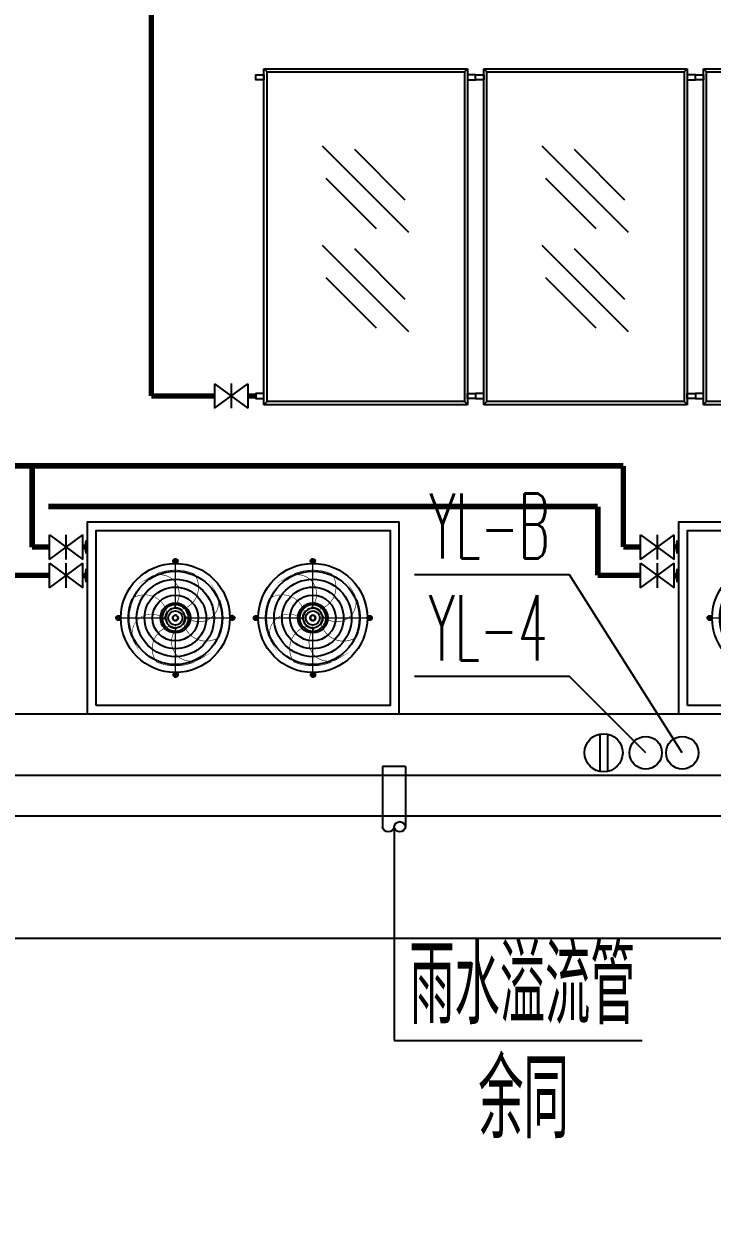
# Model space of a CAD drawing. Extents: x -1254782 to -617813, y -619975 to -323764.
# Drawn here: x -664974 to -661594, y -359239 to -353348 of the extents above; entities that cross this region are included whole.
import ezdxf

# ---------------------------------------------------------------- set-up
doc = ezdxf.new("R2010")
doc.units = 0
doc.header["$LTSCALE"] = 1000
doc.header["$MEASUREMENT"] = 0
doc.linetypes.add('DASH', pattern=[0.35, 0.25, -0.1])
doc.linetypes.add('DASHED', pattern=[0.75, 0.5, -0.25])
for name, color, linetype in [('2', 2, 'Continuous'), ('4', 4, 'Continuous'), ('9', 9, 'Continuous'), ('EQUIP_雨水斗', 7, 'Continuous'), ('TWT_LEAD', 3, 'Continuous'), ('TWT_TEXT', 7, 'Continuous'), ('VPIPE-雨水', 222, 'DASH'), ('WALL-MOVE', 6, 'Continuous')]:
    doc.layers.add(name, color=color, linetype=linetype)
doc.styles.add('_TCH_DIM', font='SIMPLEX.shx', dxfattribs={"width": 0.8, "bigfont": 'GBCBIG.shx'})
doc.styles.add('天正', font='SIMPLEX.shx', dxfattribs={"width": 0.7, "bigfont": 'HZTXT.shx'})

# ---------------------------------------------------------------- blocks, each defined once
blk = doc.blocks.new('A$C25A9143E')
blk.add_lwpolyline([(28899.99918109342, 6399.999724235851), (28899.99918107363, 5599.999724798545, 0.4142135623803664), (29499.99918107362, 4999.999724783644), (34699.99918112927, 4999.999724783702, 0.4142135623750495), (35299.99918112927, 5599.99972478766), (35299.99918105977, 15999.99972478871, 0.4142135623710887), (34699.99918105989, 16599.99972478475), (3999.999180971878, 16599.99972478993, 0.4142135623731448), (3399.999180971761, 15999.99972478993), (3399.999180971761, 10299.99880405224, 0.4142134932128194), (7299.999180956859, 6399.99972477241), (28899.99918105861, 6399.999724235851)], format="xyb")
at = {"layer": '9'}
blk.add_line((29269.99918097164, 7499.999724776367), (5988.054635420442, 7499.999724782945), dxfattribs=at)
at = {"layer": 'WALL-MOVE'}
for p, q in [((7299.999180972247, 7199.999724782888), (29699.99918105838, 7199.999724783062)), ((7299.999180972249, 6999.999724782887), (29699.99918105838, 6999.999724783062))]:
    blk.add_line(p, q, dxfattribs=at)
blk = doc.blocks.new('A$C345737B8')
at = {"layer": '9'}
for points in [[(1800.000202630297, 1112.000282144872), (1800.000202630297, 0.0002821448724717), (0.0002026302972808, 0.0002821448724717), (0.0002026302972808, 1112.000282144872)], [(1750.000202630297, 1062.000282144872), (1750.000202630297, 50.00028214487247), (50.00020263029728, 50.00028214487247), (50.00020263029728, 1062.000282144872)]]:
    blk.add_lwpolyline(points, close=True, dxfattribs=at)
at = {"layer": '9', "linetype": 'ByBlock', "lineweight": -3}
for points, const_width in [([(535.9031496440293, 605.3892201925627), (525.4647472874494, 611.8943447521887), (514.2880258309888, 616.1324803347233), (506.1268850861815, 617.7831495406572), (497.8782081884564, 617.7831495406572), (489.8490477799205, 617.8120606122538), (494.9665096857351, 623.6831279408652), (497.8782081884564, 627.4277615260798), (502.3727051640162, 633.9363405485637), (506.0830615103477, 640.1747749357017), (507.7888814454199, 643.3895040052012), (512.2227723620599, 653.2301209541038), (516.8778111337451, 667.9674376258625), (518.2477187399054, 674.4892810690217), (519.3924787229626, 682.5667205008212), (519.9978371526813, 693.4174543581903), (519.6468476821901, 703.1079947105609), (518.4576689224923, 712.7341636989731), (517.0636171657824, 719.6841322414111), (514.8575912691884, 727.7486861974465), (511.0685519879917, 738.02208429249), (507.1936138948658, 746.1949942721985), (503.208712913678, 753.1698040731717), (497.8782081884564, 761.0059637913946), (493.8702041358919, 766.0794257814996), (488.6873214578954, 771.845719020348), (482.0276578828925, 778.2109095081687), (474.3782861683285, 784.3678019233047), (466.7757559219608, 789.4894458355848), (458.0254713756731, 794.3508668104186), (446.7874005323974, 799.2036355214659), (431.3669959524413, 803.6562922964803), (414.2791392024373, 805.9285456710494), (394.5590869629523, 805.273442460224), (381.3603352304781, 802.8511150889098), (370.0262842149241, 799.4136539069004), (363.9619095461676, 797.01553712436), (347.1843434582697, 788.0484847042244), (365.5349095280981, 798.9822989245876), (376.2201599228429, 804.504464142956), (387.3745311469538, 809.6613681213931), (400.3952188381227, 814.9444382204674), (420.0789047294529, 821.5229319506324), (443.281462071347, 827.2459355513564), (466.0043219371, 830.8439914660993), (488.9626324010314, 832.5423615593463), (505.666918567731, 832.5763931325637), (534.8823350548046, 830.2003984348848), (554.0808220222825, 826.9177518228533), (569.3118662798078, 823.3058033562265), (582.1788850586163, 819.5309351200704), (596.9006667634239, 814.359647905454), (607.6888480094494, 809.9621544023975), (612.707546989317, 802.1825279579498), (616.4137719274731, 795.55544469296), (622.3979650038527, 782.4223731828388), (625.5933120179689, 773.3164260555058), (629.2193172449478, 758.8518409598618), (630.710704226396, 749.2013983046636), (631.4009739520261, 741.3024870019872), (631.6219913401873, 733.8260066965594), (631.3962370097869, 725.843330275733), (630.459533288027, 716.0173221603035), (628.855631644954, 706.5516874615568), (627.2149815299781, 699.5632177533116), (626.3781235878123, 696.5299126401077), (624.0778956905706, 689.3296998739243), (621.5943348534637, 682.8027542321942), (619.4779232408619, 677.9276126781479), (616.0131923145382, 670.9115880532189), (612.7822867432842, 665.1704340535216), (609.2000621209153, 659.4863003583159), (605.4799000046914, 654.1825904136057), (601.444492420298, 648.9883565150667), (588.7660029247635, 635.4972922028974), (583.3605266321683, 630.7692733916919), (572.8343991982983, 622.8482402819208), (561.9704792491392, 616.2271725847386), (550.7994149388978, 610.785524966428), (542.391117942403, 607.4946500053629), (535.9031496440293, 605.3892201925627)], 3.659760655268919), ([(497.8782081884564, 606.9902184384409), (497.8782081884564, 871.3062657632399)], 7.624501365143582), ([(1330.288251989405, 605.3892201925627), (1319.849849632825, 611.8943447521887), (1308.673128176364, 616.1324803347233), (1300.511987431557, 617.7831495406572), (1292.263310533832, 617.7831495406572), (1284.234150125296, 617.8120606122538), (1289.35161203111, 623.6831279408652), (1292.263310533832, 627.4277615260798), (1296.757807509391, 633.9363405485637), (1300.468163855723, 640.1747749357017), (1302.173983791028, 643.3895040052012), (1306.607874707435, 653.2301209541038), (1311.26291347912, 667.9674376258625), (1312.632821085281, 674.4892810690217), (1313.777581068338, 682.5667205008212), (1314.382939498057, 693.4174543581903), (1314.031950027565, 703.1079947105609), (1312.842771267868, 712.7341636989731), (1311.448719511158, 719.6841322414111), (1309.242693614564, 727.7486861974465), (1305.4536543336, 738.02208429249), (1301.578716240241, 746.1949942721985), (1297.593815259053, 753.1698040731717), (1292.263310533832, 761.0059637913946), (1288.255306481267, 766.0794257814996), (1283.072423803271, 771.845719020348), (1276.412760228501, 778.2109095081687), (1268.763388513704, 784.3678019233047), (1261.160858267336, 789.4894458355848), (1252.410573721048, 794.3508668104186), (1241.172502877773, 799.2036355214659), (1225.752098297817, 803.6562922964803), (1208.664241547813, 805.9285456710494), (1188.944189308327, 805.273442460224), (1175.745437575853, 802.8511150889098), (1164.411386560299, 799.4136539069004), (1158.347011891543, 797.01553712436), (1141.569445803878, 788.0484847042244), (1159.920011873473, 798.9822989245876), (1170.605262268218, 804.504464142956), (1181.759633492329, 809.6613681213931), (1194.780321183498, 814.9444382204674), (1214.464007074828, 821.5229319506324), (1237.666564416722, 827.2459355513564), (1260.389424282475, 830.8439914660993), (1283.347734746407, 832.5423615593463), (1300.052020913106, 832.5763931325637), (1329.26743740018, 830.2003984348848), (1348.465924367658, 826.9177518228533), (1363.696968625183, 823.3058033562265), (1376.563987403991, 819.5309351200704), (1391.285769108799, 814.359647905454), (1402.073950354824, 809.9621544023975), (1407.092649334692, 802.1825279579498), (1410.798874272848, 795.55544469296), (1416.783067349228, 782.4223731828388), (1419.978414363344, 773.3164260555058), (1423.604419590323, 758.8518409598618), (1425.095806571771, 749.2013983046636), (1425.786076297401, 741.3024870019872), (1426.007093685562, 733.8260066965594), (1425.781339355162, 725.843330275733), (1424.844635633402, 716.0173221603035), (1423.240733990329, 706.5516874615568), (1421.600083875353, 699.5632177533116), (1420.763225933187, 696.5299126401077), (1418.462998035946, 689.3296998739243), (1415.979437198839, 682.8027542321942), (1413.863025586237, 677.9276126781479), (1410.398294659913, 670.9115880532189), (1407.167389088659, 665.1704340535216), (1403.585164466291, 659.4863003583159), (1399.865002350067, 654.1825904136057), (1395.829594765673, 648.9883565150667), (1383.151105270139, 635.4972922028974), (1377.745628977544, 630.7692733916919), (1367.219501543673, 622.8482402819208), (1356.355581594514, 616.2271725847386), (1345.184517284273, 610.785524966428), (1336.776220287778, 607.4946500053629), (1330.288251989405, 605.3892201925627)], 3.659760655268919), ([(1292.263310533832, 606.9902184384409), (1292.263310533832, 871.3062657632399)], 7.624501365143582), ([(547.2671462356811, 517.9753406895323), (553.7722707953071, 528.4137430461122), (558.0104063778417, 539.5904645023401), (559.6610755840082, 547.7516052473801), (559.6610755840082, 556.0002821448724), (559.689986655605, 564.0294425536413), (565.5610539842164, 558.9119806475937), (569.3056875691982, 556.0002821448724), (575.8142665919149, 551.5057851693127), (582.052700979053, 547.7954288229812), (585.2674300485523, 546.0896088879089), (595.108046997455, 541.6557179715018), (609.845363668981, 537.0006791998165), (616.3672071123729, 535.6307715934234), (624.4446465441724, 534.4860116105992), (635.2953804015414, 533.8806531806476), (644.9859207534464, 534.2316426511388), (654.6120897425571, 535.4208214108367), (661.5620582847623, 536.8148731675464), (669.6266122407978, 539.020899064606), (679.9000103358411, 542.8099383453372), (688.0729203155497, 546.6848764386959), (695.0477301165228, 550.6697774196509), (702.883889834513, 556.0002821448724), (707.957351824618, 560.0082861974369), (713.7236450634664, 565.1911688756663), (720.0888355515198, 571.8508324504364), (726.2457279666559, 579.5002041650004), (731.367371878936, 587.1027344118338), (736.2287928537698, 595.8530189578887), (741.0815615645843, 607.0910898011643), (745.5342183398316, 622.5114943808875), (747.806471713935, 639.5993511313573), (747.151368503808, 659.3194033703767), (744.7290411327267, 672.5181551028509), (741.2915799502516, 683.8522061186377), (738.893463167711, 689.9165807873941), (729.9264107475756, 706.6941468750592), (740.8602249674731, 688.3435808052309), (746.382390186307, 677.6583304102533), (751.5392941647442, 666.5039591863751), (756.8223642638185, 653.4832714954391), (763.4008579932851, 633.7995856041088), (769.1238615947077, 610.5970282619819), (772.7219175094505, 587.8741683962289), (774.4202876026974, 564.9158579322975), (774.454319175682, 548.2115717660636), (772.0783244777703, 518.9961552785243), (768.7956778657389, 499.7976683110464), (765.1837293993448, 484.5666240539867), (761.4088611634215, 471.6996052749455), (756.2375739488052, 456.9778235699049), (751.8400804457488, 446.1896423238795), (744.0604540013009, 441.1709433440119), (737.4333707363112, 437.4647184058558), (724.3002992261898, 431.480525329709), (715.194352098857, 428.2851783162914), (700.729767003213, 424.659173088381), (691.0793243480148, 423.1677861071657), (683.1804130451055, 422.4775163813028), (675.7039327399106, 422.2564989933744), (667.7212563190842, 422.4822533237747), (657.8952482036547, 423.4189570453017), (648.429613504908, 425.0228586883749), (641.4411437966627, 426.663508803118), (638.4078386834589, 427.5003667459823), (631.2076259170425, 429.8005946429912), (624.6806802755455, 432.2841554798651), (619.805538721499, 434.4005670926999), (612.7895140965701, 437.8652980187907), (607.0483600968728, 441.0962035900447), (601.3642264012014, 444.6784282124135), (596.0605164569569, 448.3985903288703), (590.866282558185, 452.4339979130309), (577.3752182462486, 465.1124874085653), (572.6471994350431, 470.5179637011606), (564.726166325272, 481.0440911352634), (558.1050986280898, 491.9080110841896), (552.6634510093136, 503.0790753946639), (549.3725760487141, 511.4873723909258), (547.2671462356811, 517.9753406895323)], 2.927808524215136), ([(1341.652248581289, 517.9753406895323), (1348.157373140915, 528.4137430461122), (1352.395508723217, 539.5904645023401), (1354.046177929383, 547.7516052473801), (1354.046177929383, 556.0002821448724), (1354.07508900098, 564.0294425536413), (1359.946156329592, 558.9119806475937), (1363.690789914806, 556.0002821448724), (1370.19936893729, 551.5057851693127), (1376.437803324428, 547.7954288229812), (1379.652532393928, 546.0896088879089), (1389.49314934283, 541.6557179715018), (1404.230466014356, 537.0006791998165), (1410.752309457748, 535.6307715934234), (1418.829748889548, 534.4860116105992), (1429.680482746917, 533.8806531806476), (1439.371023098822, 534.2316426511388), (1448.997192087932, 535.4208214108367), (1455.947160630137, 536.8148731675464), (1464.011714586173, 539.020899064606), (1474.285112681216, 542.8099383453372), (1482.458022660925, 546.6848764386959), (1489.432832461898, 550.6697774196509), (1497.268992180121, 556.0002821448724), (1502.342454170226, 560.0082861974369), (1508.108747409074, 565.1911688756663), (1514.473937896895, 571.8508324504364), (1520.630830312031, 579.5002041650004), (1525.752474224311, 587.1027344118338), (1530.613895199145, 595.8530189578887), (1535.466663909959, 607.0910898011643), (1539.919320685207, 622.5114943808875), (1542.19157405931, 639.5993511313573), (1541.536470849183, 659.3194033703767), (1539.114143478102, 672.5181551028509), (1535.676682295627, 683.8522061186377), (1533.278565513086, 689.9165807873941), (1524.311513092951, 706.6941468750592), (1535.245327312848, 688.3435808052309), (1540.767492531682, 677.6583304102533), (1545.924396510119, 666.5039591863751), (1551.207466609194, 653.4832714954391), (1557.78596033866, 633.7995856041088), (1563.508963940083, 610.5970282619819), (1567.107019854826, 587.8741683962289), (1568.805389948073, 564.9158579322975), (1568.839421521057, 548.2115717660636), (1566.463426823146, 518.9961552785243), (1563.180780211114, 499.7976683110464), (1559.568831744953, 484.5666240539867), (1555.793963508797, 471.6996052749455), (1550.62267629418, 456.9778235699049), (1546.225182791124, 446.1896423238795), (1538.445556346676, 441.1709433440119), (1531.818473081686, 437.4647184058558), (1518.685401571565, 431.480525329709), (1509.579454444232, 428.2851783162914), (1495.114869348588, 424.659173088381), (1485.46442669339, 423.1677861071657), (1477.565515390481, 422.4775163813028), (1470.089035085286, 422.2564989933744), (1462.106358664459, 422.4822533237747), (1452.28035054903, 423.4189570453017), (1442.814715850283, 425.0228586883749), (1435.826246142038, 426.663508803118), (1432.792941028834, 427.5003667459823), (1425.592728262418, 429.8005946429912), (1419.06578262092, 432.2841554798651), (1414.190641066874, 434.4005670926999), (1407.174616441945, 437.8652980187907), (1401.433462442248, 441.0962035900447), (1395.749328746577, 444.6784282124135), (1390.445618802332, 448.3985903288703), (1385.25138490356, 452.4339979130309), (1371.760320591624, 465.1124874085653), (1367.032301780418, 470.5179637011606), (1359.111268670647, 481.0440911352634), (1352.490200973465, 491.9080110841896), (1347.048553354689, 503.0790753946639), (1343.757678394089, 511.4873723909258), (1341.652248581289, 517.9753406895323)], 2.927808524215136), ([(448.4892701409989, 594.025223600911), (441.984145581373, 583.586821244331), (437.7460099988383, 572.4100997881033), (436.0953407929046, 564.2489590428303), (436.0953407929046, 556.0002821448724), (436.066429721075, 547.9711217365693), (430.1953623926965, 553.0885836428496), (426.4507288074819, 556.0002821448724), (419.9421497847652, 560.494779120665), (413.7037153978599, 564.2051354669965), (410.4889863281277, 565.9109554023016), (400.648369379458, 570.3448463187087), (385.9110527076991, 574.9998850901611), (379.3892092643073, 576.3697926965542), (371.3117698327405, 577.5145526796113), (360.4610359751386, 578.1199111093301), (350.7704956230009, 577.768921638839), (341.1443266345886, 576.5797428791411), (334.1943580919178, 575.1856911224312), (326.1298041358823, 572.9796652258373), (315.8564060408389, 569.1906259448733), (307.6834960611304, 565.3156878515146), (300.7086862606229, 561.3307868707924), (292.8725265421672, 556.0002821448724), (287.7990645520622, 551.9922780925408), (282.0327713134466, 546.8093954150099), (275.6675808256259, 540.1497318397741), (269.510688410257, 532.5003601249773), (264.3890444977442, 524.8978298786096), (259.5276235231431, 516.1475453323219), (254.674854811863, 504.9094744895119), (250.2221980368485, 489.4890699090901), (247.9499446622794, 472.4012131590861), (248.6050478728721, 452.6811609196011), (251.0273752444191, 439.4824091871269), (254.4648364264285, 428.1483581711072), (256.8629532094346, 422.0839835030492), (265.8300056291046, 405.3064174153842), (254.8961914089741, 423.6569834847468), (249.3740261903731, 434.3422338794916), (244.2171222121688, 445.4966051036026), (238.9340521128616, 458.5172927947715), (232.3555583831621, 478.2009786858688), (226.6325547819724, 501.4035360279958), (223.0344988672296, 524.1263958937488), (221.3361287739826, 547.0847063576801), (221.3020972007653, 563.788992524147), (223.6780918991426, 593.0044090114534), (226.9607385107083, 612.2028959786985), (230.5726869773352, 627.4339402362237), (234.3475552134914, 640.3009590154979), (239.5188424278749, 655.0227407200726), (243.9163359309314, 665.8109219665639), (251.6959623753792, 670.8296209464315), (258.3230456403689, 674.5358458843547), (271.4561171509558, 680.5200389605016), (280.5620642780559, 683.7153859746177), (295.0266493734671, 687.3413912015966), (304.6770920286653, 688.8327781830448), (312.5760033313418, 689.523047908442), (320.0524836367695, 689.7440652968362), (328.0351600578288, 689.5183109664358), (337.861168173491, 688.5816072446759), (347.3268028717721, 686.9777056018356), (354.3152725800173, 685.3370554868598), (357.348577693454, 684.5001975444611), (364.5487904598704, 682.1999696476851), (371.0757361011347, 679.7164088098798), (375.9508776554139, 677.5999971977435), (382.9669022801099, 674.1352662714198), (388.7080562800402, 670.9043607003986), (394.3921899752459, 667.3221360780298), (399.6958999197232, 663.6019739613401), (404.8901338182622, 659.5665663774125), (418.3811981304315, 646.888076881878), (423.1092169421026, 641.4826005888171), (431.030250051408, 630.95647315518), (437.6513177488232, 620.0925532055553), (443.0929653669009, 608.9214888953137), (446.3838403281989, 600.5131918990518), (448.4892701409989, 594.025223600911)], 3.659760655268919), ([(1242.874372486374, 594.025223600911), (1236.369247926748, 583.586821244331), (1232.131112344214, 572.4100997881033), (1230.48044313828, 564.2489590428303), (1230.48044313828, 556.0002821448724), (1230.45153206645, 547.9711217365693), (1224.580464738072, 553.0885836428496), (1220.835831152857, 556.0002821448724), (1214.327252130373, 560.494779120665), (1208.088817743235, 564.2051354669965), (1204.874088673503, 565.9109554023016), (1195.033471724833, 570.3448463187087), (1180.296155053074, 574.9998850901611), (1173.774311609682, 576.3697926965542), (1165.696872178116, 577.5145526796113), (1154.846138320514, 578.1199111093301), (1145.155597968376, 577.768921638839), (1135.529428979964, 576.5797428791411), (1128.579460437293, 575.1856911224312), (1120.514906481258, 572.9796652258373), (1110.241508386214, 569.1906259448733), (1102.068598406505, 565.3156878515146), (1095.093788605998, 561.3307868707924), (1087.257628887542, 556.0002821448724), (1082.184166897437, 551.9922780925408), (1076.417873658822, 546.8093954150099), (1070.052683171001, 540.1497318397741), (1063.895790755632, 532.5003601249773), (1058.774146843119, 524.8978298786096), (1053.912725868518, 516.1475453323219), (1049.059957157238, 504.9094744895119), (1044.607300382456, 489.4890699090901), (1042.335047007887, 472.4012131590861), (1042.99015021848, 452.6811609196011), (1045.412477589794, 439.4824091871269), (1048.849938771803, 428.1483581711072), (1051.24805555481, 422.0839835030492), (1060.21510797448, 405.3064174153842), (1049.281293754349, 423.6569834847468), (1043.759128535748, 434.3422338794916), (1038.602224557544, 445.4966051036026), (1033.319154458469, 458.5172927947715), (1026.740660728537, 478.2009786858688), (1021.01765712758, 501.4035360279958), (1017.419601212605, 524.1263958937488), (1015.721231119358, 547.0847063576801), (1015.68719954614, 563.788992524147), (1018.063194244751, 593.0044090114534), (1021.345840856084, 612.2028959786985), (1024.95778932271, 627.4339402362237), (1028.732657558867, 640.3009590154979), (1033.90394477325, 655.0227407200726), (1038.301438276306, 665.8109219665639), (1046.081064720754, 670.8296209464315), (1052.708147985977, 674.5358458843547), (1065.841219496331, 680.5200389605016), (1074.947166623431, 683.7153859746177), (1089.411751718842, 687.3413912015966), (1099.062194374041, 688.8327781830448), (1106.961105676717, 689.523047908442), (1114.437585982145, 689.7440652968362), (1122.420262403204, 689.5183109664358), (1132.246270518866, 688.5816072446759), (1141.711905217147, 686.9777056018356), (1148.700374925393, 685.3370554868598), (1151.733680038829, 684.5001975444611), (1158.933892805245, 682.1999696476851), (1165.46083844651, 679.7164088098798), (1170.335980001022, 677.5999971977435), (1177.352004625485, 674.1352662714198), (1183.093158625415, 670.9043607003986), (1188.777292320621, 667.3221360780298), (1194.081002265098, 663.6019739613401), (1199.275236163638, 659.5665663774125), (1212.766300475807, 646.888076881878), (1217.494319287478, 641.4826005888171), (1225.415352396783, 630.95647315518), (1232.036420094198, 620.0925532055553), (1237.478067712509, 608.9214888953137), (1240.768942673574, 600.5131918990518), (1242.874372486374, 594.025223600911)], 3.659760655268919), ([(446.888271894888, 556.0002821448724), (182.572224570089, 556.0002821448724)], 7.624501365143582), ([(813.1841469848295, 556.1684052697382), (548.8681444815592, 556.0002821448724)], 7.624501365143582), ([(1241.273374240263, 556.0002821448724), (976.9573269154644, 556.0002821448724)], 7.624501365143582), ([(1607.569249330205, 556.1684052697382), (1343.253246826934, 556.0002821448724)], 7.624501365143582), ([(459.8532667324179, 506.6113440976478), (470.2916690894635, 500.1062195380218), (481.4683905459242, 495.8680839554872), (489.6295312904985, 494.2174147495534), (497.8782081884564, 494.2174147495534), (505.9073685969925, 494.1885036779567), (500.7899066904792, 488.3174363493453), (497.8782081884564, 484.5728027641307), (493.3837112126639, 478.0642237416468), (489.6733548663323, 471.8257893545087), (487.9675349312601, 468.6110602850094), (483.5336440146202, 458.7704433361068), (478.8786052431678, 444.0331266643479), (477.5086976367747, 437.5112832209561), (476.3639376537176, 429.4338437893893), (475.7585792239988, 418.5831099317875), (476.10956869449, 408.8925695798825), (477.2987474541878, 399.2664005907718), (478.6927992108976, 392.3164320485666), (480.8988251074915, 384.2518780925311), (484.6878643886884, 373.9784799974878), (488.5628024820471, 365.8055700175464), (492.5477034627692, 358.8307602172717), (497.8782081884564, 350.994600498816), (501.8862122407881, 345.921138508711), (507.0690949185518, 340.1548452705611), (513.7287584937876, 333.7896547818091), (521.3781302083516, 327.6327623669058), (528.9806604551849, 322.5111184541602), (537.7309450012399, 317.6496974797919), (548.9690158440497, 312.7969287689775), (564.3894204242387, 308.3442719937302), (581.4772771747084, 306.0720186193939), (601.1973294137277, 306.7271218297538), (614.396081146202, 309.1494492008351), (625.7301321619888, 312.5869103830773), (631.7945068302797, 314.9850271663163), (648.5720729179448, 323.9520795857534), (630.221506848582, 313.0182653658558), (619.5362564538372, 307.496100147022), (608.3818852297262, 302.3391961688176), (595.3611975387903, 297.0561260697432), (575.6775116476928, 290.4776323402766), (552.4749543055659, 284.7546287388541), (529.7520944395801, 281.1565728236455), (506.7937839756487, 279.4582027306315), (490.0894978094147, 279.4241711578798), (460.8740813218755, 281.8001658560243), (441.6755943548633, 285.08281246759), (426.444550097105, 288.6947609339841), (413.577531317831, 292.4696291701403), (398.8557496132562, 297.6409163845237), (388.0675683669979, 302.038409887813), (383.0488693868974, 309.818036332028), (379.342644449207, 316.4451195972506), (373.3584513730602, 329.5781911073718), (370.163104359177, 338.6841382347047), (366.5370991317323, 353.1487233303487), (365.0457121502841, 362.7991659853142), (364.3554424248869, 370.6980772884563), (364.1344250367256, 378.1745575934183), (364.360179367126, 386.1572340144776), (365.296883088653, 395.9832421301399), (366.9007847317262, 405.4488768284208), (368.541434846702, 412.4373465368989), (369.3782927893335, 415.4706516501027), (371.6785206858767, 422.6708644165191), (374.1620815234492, 429.1978100577835), (376.2784931355855, 434.0729516122955), (379.743224062142, 441.0889762367587), (382.9741296333959, 446.830130236689), (386.5563542555319, 452.5142639321274), (390.2765163719887, 457.8179738763719), (394.3119239561493, 463.0122077753767), (406.9904134516836, 476.5032720873132), (412.3958897445118, 481.2312908989842), (422.9220171786145, 489.1523240080569), (433.7859371277736, 495.773391705472), (444.9570014377822, 501.2150393233168), (453.365298434277, 504.5059142848477), (459.8532667324179, 506.6113440976478)], 3.659760655268919), ([(498.089423673111, 240.6943692704663), (497.8782081884564, 505.0103458517696)], 7.624501365143582), ([(1254.238369077793, 506.6113440976478), (1264.676771434839, 500.1062195380218), (1275.853492891299, 495.8680839554872), (1284.014633636107, 494.2174147495534), (1292.263310533832, 494.2174147495534), (1300.292470942368, 494.1885036779567), (1295.175009036087, 488.3174363493453), (1292.263310533832, 484.5728027641307), (1287.768813558039, 478.0642237416468), (1284.058457211707, 471.8257893545087), (1282.352637276635, 468.6110602850094), (1277.918746360228, 458.7704433361068), (1273.263707588543, 444.0331266643479), (1271.89379998215, 437.5112832209561), (1270.749039999093, 429.4338437893893), (1270.143681569374, 418.5831099317875), (1270.494671039865, 408.8925695798825), (1271.683849799563, 399.2664005907718), (1273.077901556273, 392.3164320485666), (1275.283927452867, 384.2518780925311), (1279.072966734064, 373.9784799974878), (1282.947904827422, 365.8055700175464), (1286.932805808145, 358.8307602172717), (1292.263310533832, 350.994600498816), (1296.271314586163, 345.921138508711), (1301.454197263927, 340.1548452705611), (1308.113860839163, 333.7896547818091), (1315.763232553727, 327.6327623669058), (1323.36576280056, 322.5111184541602), (1332.116047346615, 317.6496974797919), (1343.354118189425, 312.7969287689775), (1358.774522769614, 308.3442719937302), (1375.862379520084, 306.0720186193939), (1395.582431759103, 306.7271218297538), (1408.781183491577, 309.1494492008351), (1420.115234507364, 312.5869103830773), (1426.179609175655, 314.9850271663163), (1442.95717526332, 323.9520795857534), (1424.606609193957, 313.0182653658558), (1413.921358799212, 307.496100147022), (1402.766987575101, 302.3391961688176), (1389.746299884166, 297.0561260697432), (1370.062613993068, 290.4776323402766), (1346.860056651174, 284.7546287388541), (1324.137196784955, 281.1565728236455), (1301.178886321024, 279.4582027306315), (1284.47460015479, 279.4241711578798), (1255.259183667251, 281.8001658560243), (1236.060696700238, 285.08281246759), (1220.829652442713, 288.6947609339841), (1207.962633663206, 292.4696291701403), (1193.240851958631, 297.6409163845237), (1182.452670712373, 302.038409887813), (1177.433971732505, 309.818036332028), (1173.727746794582, 316.4451195972506), (1167.743553718435, 329.5781911073718), (1164.548206704552, 338.6841382347047), (1160.922201477107, 353.1487233303487), (1159.430814495892, 362.7991659853142), (1158.740544770495, 370.6980772884563), (1158.519527382101, 378.1745575934183), (1158.745281712501, 386.1572340144776), (1159.681985434028, 395.9832421301399), (1161.285887077101, 405.4488768284208), (1162.926537192077, 412.4373465368989), (1163.763395134709, 415.4706516501027), (1166.063623031252, 422.6708644165191), (1168.547183869057, 429.1978100577835), (1170.66359548096, 434.0729516122955), (1174.128326407517, 441.0889762367587), (1177.359231978771, 446.830130236689), (1180.941456600907, 452.5142639321274), (1184.661618717597, 457.8179738763719), (1188.697026301524, 463.0122077753767), (1201.375515797059, 476.5032720873132), (1206.780992089887, 481.2312908989842), (1217.30711952399, 489.1523240080569), (1228.171039473382, 495.773391705472), (1239.34210378339, 501.2150393233168), (1247.750400779652, 504.5059142848477), (1254.238369077793, 506.6113440976478)], 3.659760655268919), ([(1292.474526018486, 240.6943692704663), (1292.263310533832, 505.0103458517696)], 7.624501365143582)]:
    blk.add_lwpolyline(points, dxfattribs=dict(at, const_width=const_width))
at = {"layer": '9', "linetype": 'ByBlock'}
for points in [[(496.6727155643748, 871.1837874273768), (493.4682203718693, 871.5387211083435), (490.6984743640059, 872.5224107941611), (488.1234106716001, 874.1572256051004), (486.2362804088043, 876.0214334400371), (484.6240354293258, 878.4696738468483), (483.4682981154182, 881.6949330870993), (483.1827125168638, 883.7532228822819), (483.3217001321027, 886.6389247807674), (484.1669331827433, 889.6509472564794), (485.4493533481145, 892.0413513914681), (486.8514760649995, 893.7833816055208), (488.7722229460487, 895.4484038078225), (491.128461455577, 896.7896235138178), (493.652357226354, 897.6161730801686), (495.8022471988806, 897.909955665469), (496.6719285786385, 897.891700307373), (498.5768075330415, 897.7726267431862), (500.5260685250395, 897.3195182564667), (502.7945959690259, 896.3728916244582), (504.8230220974655, 895.0496505033225), (506.6183371777879, 893.3379080998712), (508.0767554157646, 891.3067631586455), (508.9791438427055, 889.4469140032306), (509.6694627060787, 887.0574530768207), (509.9029008533107, 884.2978545418009), (509.3110732311616, 880.6139803491532), (508.3331357409479, 878.2651114426553), (507.4464495504507, 876.8284150287509), (505.6600024957442, 874.7826430425048), (503.6157126851612, 873.2132244571111), (501.4497954013059, 872.1200889907777), (499.0837008125381, 871.4287440991029), (496.6727155643748, 871.1837874273768)], [(483.1827125168638, 884.5377192702144), (509.8826103733154, 884.5377192702144)], [(496.6727155643748, 871.1837874273768), (496.6727155643748, 897.8916511135176)], [(1291.05781790975, 871.1837874273768), (1287.853322717245, 871.5387211083435), (1285.083576709381, 872.5224107941611), (1282.508513016975, 874.1572256051004), (1280.621382754179, 876.0214334400371), (1279.009137774701, 878.4696738468483), (1277.853400460793, 881.6949330870993), (1277.567814862239, 883.7532228822819), (1277.706802477478, 886.6389247807674), (1278.552035528119, 889.6509472564794), (1279.83445569349, 892.0413513914681), (1281.236578410375, 893.7833816055208), (1283.157325291424, 895.4484038078225), (1285.513563800952, 896.7896235138178), (1288.037459571729, 897.6161730801686), (1290.187349544256, 897.909955665469), (1291.057030924014, 897.891700307373), (1292.961909878417, 897.7726267431862), (1294.911170870415, 897.3195182564667), (1297.179698314401, 896.3728916244582), (1299.208124442841, 895.0496505033225), (1301.003439523163, 893.3379080998712), (1302.46185776114, 891.3067631586455), (1303.364246188081, 889.4469140032306), (1304.054565051454, 887.0574530768207), (1304.288003198686, 884.2978545418009), (1303.696175576537, 880.6139803491532), (1302.718238086323, 878.2651114426553), (1301.831551895826, 876.8284150287509), (1300.045104841119, 874.7826430425048), (1298.000815030536, 873.2132244571111), (1295.834897746681, 872.1200889907777), (1293.468803157913, 871.4287440991029), (1291.05781790975, 871.1837874273768)], [(1277.567814862239, 884.5377192702144), (1304.267712718691, 884.5377192702144)], [(1291.05781790975, 871.1837874273768), (1291.05781790975, 897.8916511135176)], [(169.3420474427985, 542.8144734264351), (166.1375522502931, 543.1694071078672), (163.3678062424296, 544.153096793685), (160.7927425500238, 545.7879116041586), (158.905612287228, 547.6521194386296), (157.2933673077496, 550.1003598459065), (156.137629993842, 553.3256190866231), (155.8520443952875, 555.3839088818058), (155.9910320105264, 558.2696107798255), (156.836265061167, 561.2816332555375), (158.1186852265382, 563.672037390992), (159.5208079434233, 565.414067604579), (161.4415548244724, 567.0790898073463), (163.7977933335351, 568.420309512876), (166.3216891043121, 569.2468590792269), (168.4715790768386, 569.5406416645274), (169.3412604570621, 569.5223863059655), (171.2461394114652, 569.4033127422445), (173.1954004039289, 568.950204255525), (175.463927846984, 568.0035776235163), (177.4923539754236, 566.6803365023806), (179.2876690562116, 564.9685940989293), (180.7460872937227, 562.9374491577037), (181.6484757211292, 561.0776000018232), (182.3387945845024, 558.6881390763446), (182.5722327317344, 555.9285405413247), (181.9804051095852, 552.2446663482114), (181.0024676193716, 549.8957974421792), (180.1157814284088, 548.4591010278091), (178.3293343741679, 546.4133290415629), (176.2850445640506, 544.8439104561694), (174.1191272792639, 543.7507749903016), (171.7530326909618, 543.0594300981611), (169.3420474427985, 542.8144734264351)], [(155.8520443952875, 556.1684052697382), (182.5519422517391, 556.1684052697382)], [(169.3420474427985, 542.8144734264351), (169.3420474427985, 569.5223371121101)], [(826.6741500323405, 542.8144734264351), (823.4696548398352, 543.1694071078672), (820.6999088319717, 544.153096793685), (818.1248451395658, 545.7879116041586), (816.2377148767699, 547.6521194386296), (814.6254698972915, 550.1003598459065), (813.469732583384, 553.3256190866231), (813.1841469848295, 555.3839088818058), (813.3231346000684, 558.2696107798255), (814.168367650709, 561.2816332555375), (815.4507878160803, 563.672037390992), (816.8529105329653, 565.414067604579), (818.7736574140145, 567.0790898073463), (821.129895923077, 568.420309512876), (823.6537916938541, 569.2468590792269), (825.8036816663807, 569.5406416645274), (826.6733630466042, 569.5223863059655), (828.5782420010074, 569.4033127422445), (830.527502993471, 568.950204255525), (832.796030436526, 568.0035776235163), (834.8244565649655, 566.6803365023806), (836.6197716457536, 564.9685940989293), (838.0781898832648, 562.9374491577037), (838.9805783106711, 561.0776000018232), (839.6708971740444, 558.6881390763446), (839.9043353212764, 555.9285405413247), (839.3125076991273, 552.2446663482114), (838.3345702089136, 549.8957974421792), (837.4478840179509, 548.4591010278091), (835.66143696371, 546.4133290415629), (833.6171471535926, 544.8439104561694), (831.4512298688059, 543.7507749903016), (829.0851352805038, 543.0594300981611), (826.6741500323405, 542.8144734264351)], [(813.1841469848295, 556.1684052697382), (839.884044841281, 556.1684052697382)], [(826.6741500323405, 542.8144734264351), (826.6741500323405, 569.5223371121101)], [(964.0355950304074, 541.91613151622), (960.8310998374363, 542.2710651971865), (958.0613538300385, 543.2547548825387), (955.486290137167, 544.889569693012), (953.5991598743713, 546.7537775284145), (951.9869148948927, 549.2020179356914), (950.8311775814508, 552.4272771759424), (950.5455919824308, 554.4855669706594), (950.6845795976697, 557.3712688686791), (951.5298126483102, 560.3832913453224), (952.8122328136815, 562.7736954803112), (954.2143555310321, 564.5157256938983), (956.1351024120813, 566.1807478966657), (958.4913409206785, 567.5219676021952), (961.0152366914554, 568.3485171680804), (963.1651266639819, 568.6422997538466), (964.0348080442054, 568.6240443957504), (965.9396869986085, 568.5049708320292), (967.8889479910722, 568.0518623448442), (970.1574754341272, 567.1052357133012), (972.1859015625668, 565.7819945916998), (973.9812166433549, 564.0702521887142), (975.439634880866, 562.0391072474886), (976.3420233082724, 560.1792580916081), (977.0323421716456, 557.7897971651983), (977.2657803188775, 555.0301986301783), (976.6739526971942, 551.3463244375307), (975.6960152065149, 548.9974555314984), (974.8093290155521, 547.5607591171283), (973.0228819613111, 545.5149871308822), (970.9785921511938, 543.9455685459543), (968.8126748664071, 542.852433079155), (966.4465802785707, 542.161088187946), (964.0355950304074, 541.91613151622)], [(950.5455919824308, 555.2700633585918), (977.245489839348, 555.2700633585918)], [(964.0355950304074, 541.91613151622), (964.0355950304074, 568.6239952014294)], [(1621.059252377716, 542.8144734264351), (1617.85475718521, 543.1694071078672), (1615.085011177347, 544.153096793685), (1612.509947484941, 545.7879116041586), (1610.622817222145, 547.6521194386296), (1609.010572242667, 550.1003598459065), (1607.854834928759, 553.3256190866231), (1607.569249330205, 555.3839088818058), (1607.708236945444, 558.2696107798255), (1608.553469996084, 561.2816332555375), (1609.835890161456, 563.672037390992), (1611.238012878341, 565.414067604579), (1613.15875975939, 567.0790898073463), (1615.514998268452, 568.420309512876), (1618.038894039229, 569.2468590792269), (1620.188784011756, 569.5406416645274), (1621.058465391979, 569.5223863059655), (1622.963344346382, 569.4033127422445), (1624.912605338846, 568.950204255525), (1627.181132781901, 568.0035776235163), (1629.209558910341, 566.6803365023806), (1631.004873991129, 564.9685940989293), (1632.46329222864, 562.9374491577037), (1633.365680656046, 561.0776000018232), (1634.05599951942, 558.6881390763446), (1634.289437666652, 555.9285405413247), (1633.697610044503, 552.2446663482114), (1632.719672554289, 549.8957974421792), (1631.832986363326, 548.4591010278091), (1630.046539309085, 546.4133290415629), (1628.002249498968, 544.8439104561694), (1625.836332214181, 543.7507749903016), (1623.470237625879, 543.0594300981611), (1621.059252377716, 542.8144734264351)], [(1607.569249330205, 556.1684052697382), (1634.269147186656, 556.1684052697382)], [(1621.059252377716, 542.8144734264351), (1621.059252377716, 569.5223371121101)], [(497.8782081884564, 213.9864348408301), (494.673712995951, 214.3413685217965), (491.9039669880876, 215.3250582076144), (489.3289032956817, 216.9598730180878), (487.4417730328859, 218.8240808530245), (485.8295280534075, 221.2723212603014), (484.6737907395, 224.4975805005524), (484.3882051409455, 226.5558702957351), (484.5271927561843, 229.4415721932892), (485.372425806825, 232.4535946699325), (486.6548459721961, 234.8439988049213), (488.0569686890813, 236.5860290185083), (489.9777155701303, 238.2510512212757), (492.3339540796587, 239.5922709272709), (494.8578498504357, 240.4188204931561), (497.0077398229623, 240.7126030789223), (497.8774212027201, 240.694347720826), (499.7823001571232, 240.5752741566394), (501.7315611491212, 240.1221656699199), (504.0000885931076, 239.1755390374456), (506.0285147215473, 237.8522979163099), (507.8238298018695, 236.1405555128586), (509.2822480398463, 234.1094105716329), (510.1846364667872, 232.2495614166837), (510.8749553301604, 229.8601004902739), (511.1083934773923, 227.1005019547883), (510.5165658552432, 223.4166277621407), (509.5386283650295, 221.0677588561084), (508.6519421745324, 219.631062442204), (506.8654951198259, 217.5852904554922), (504.8212053092429, 216.0158718700986), (502.6552880253875, 214.9227364042308), (500.2891934366198, 214.2313915120904), (497.8782081884564, 213.9864348408301)], [(484.3882051409455, 227.3403666836675), (511.088102997397, 227.3403666836675)], [(497.8782081884564, 213.9864348408301), (497.8782081884564, 240.6942985260394)], [(1292.263310533832, 213.9864348408301), (1289.058815341326, 214.3413685217965), (1286.289069333463, 215.3250582076144), (1283.714005641057, 216.9598730180878), (1281.826875378261, 218.8240808530245), (1280.214630398783, 221.2723212603014), (1279.058893084875, 224.4975805005524), (1278.773307486321, 226.5558702957351), (1278.91229510156, 229.4415721932892), (1279.7575281522, 232.4535946699325), (1281.039948317571, 234.8439988049213), (1282.442071034457, 236.5860290185083), (1284.362817915505, 238.2510512212757), (1286.719056425034, 239.5922709272709), (1289.242952195811, 240.4188204931561), (1291.392842168338, 240.7126030789223), (1292.262523548095, 240.694347720826), (1294.167402502498, 240.5752741566394), (1296.116663494496, 240.1221656699199), (1298.385190938483, 239.1755390374456), (1300.413617066922, 237.8522979163099), (1302.208932147245, 236.1405555128586), (1303.667350385222, 234.1094105716329), (1304.569738812162, 232.2495614166837), (1305.260057675536, 229.8601004902739), (1305.493495822768, 227.1005019547883), (1304.901668200618, 223.4166277621407), (1303.923730710405, 221.0677588561084), (1303.037044519908, 219.631062442204), (1301.250597465201, 217.5852904554922), (1299.206307654618, 216.0158718700986), (1297.040390370763, 214.9227364042308), (1294.674295781995, 214.2313915120904), (1292.263310533832, 213.9864348408301)], [(1278.773307486321, 227.3403666836675), (1305.473205342772, 227.3403666836675)], [(1292.263310533832, 213.9864348408301), (1292.263310533832, 240.6942985260394)]]:
    blk.add_lwpolyline(points, dxfattribs=at)
for points in [[(497.8782081884564, 632.506519987015, 1), (497.8782081884564, 479.4940443027298, 1)], [(1292.263310533832, 632.506519987015, 1), (1292.263310533832, 479.4940443027298, 1)], [(497.8782081884564, 612.1745163465384, 1), (497.8782081884564, 499.8260479432064, 1)], [(497.8782081884564, 571.5105090660508, 1), (497.8782081884564, 540.4900552236941, 1)], [(1292.263310533832, 612.1745163465384, 1), (1292.263310533832, 499.8260479432064, 1)], [(1292.263310533832, 571.5105090660508, 1), (1292.263310533832, 540.4900552236941, 1)]]:
    blk.add_lwpolyline(points, format="xyb", close=True, dxfattribs=at)
for centre, radius in [((497.8782081884564, 556.0002821448724), 315.3059836184057), ((1292.263310533832, 556.0002821448724), 315.3059836184057), ((497.8782081884564, 556.0002821448724), 269.5589754275442), ((497.8782081884564, 556.0002821448724), 223.8119672366828), ((1292.263310533832, 556.0002821448724), 269.5589754275442), ((1292.263310533832, 556.0002821448724), 223.8119672366828), ((497.8782081884564, 556.0002821448724), 178.0649590458212), ((1292.263310533832, 556.0002821448724), 178.0649590458212), ((497.8782081884564, 556.0002821448724), 132.3179508549598), ((497.8782081884564, 556.0002821448724), 86.57094266409828), ((1292.263310533832, 556.0002821448724), 132.3179508549598), ((1292.263310533832, 556.0002821448724), 86.57094266409828), ((497.8782081884564, 556.0002821448724), 40.82393447323678), ((1292.263310533832, 556.0002821448724), 40.82393447323678)]:
    blk.add_circle(centre, radius, dxfattribs=at)
at = {"layer": '9', "linetype": 'ByBlock', "lineweight": -3}
for centre in [(497.8782081884564, 556.0002821448724), (1292.263310533832, 556.0002821448724)]:
    blk.add_circle(centre, 15.40892992275818, dxfattribs=at)
blk = doc.blocks.new('cvbcvb')
at = {"layer": '9'}
for p, q in [((1604291.724187534, -39244.92310887668), (1602641.399187832, -39244.92310882174)), ((1602641.399187832, -39244.92310882174), (1602641.3991878, -40244.58560867142)), ((1602656.40912533, -39259.93304631533), (1602641.399187832, -39244.92310881662)), ((1604276.714250036, -39259.93304637447), (1602656.40912533, -39259.93304632045)), ((1602656.40912533, -39259.93304632045), (1602656.409125298, -40229.57567117456)), ((1604276.714250035, -39259.9330463782), (1604291.724187534, -39244.92310888041)), ((1604276.714250005, -40229.57567122951), (1604276.714250036, -39259.93304637447)), ((1604291.724187502, -40244.58560872729), (1604291.724187534, -39244.92310887668)), ((1603445.654153996, -39956.52693057806), (1603021.109010416, -39531.98178697005)), ((1603427.964773023, -39797.32250172226), (1603180.313439256, -39549.67116796319)), ((1603933.458359404, -39956.52693057806), (1603508.913215824, -39531.98178697005)), ((1603915.768978431, -39797.32250172226), (1603668.117644664, -39549.67116796319)), ((1603286.449725151, -39938.8375495919), (1603038.798391395, -39691.18621582072)), ((1603774.253930558, -39938.8375495919), (1603526.602596803, -39691.18621582072)), ((1602656.409125299, -40229.57567117037), (1602641.3991878, -40244.58560866722)), ((1602656.409125298, -40229.57567117456), (1604276.714250005, -40229.57567122951)), ((1604276.714250005, -40229.57567123324), (1604291.724187502, -40244.58560873102)), ((1602641.3991878, -40244.58560867142), (1604291.724187502, -40244.58560872729))]:
    blk.add_line(p, q, dxfattribs=at)
for points in [[(1602696.43562533, -39244.92310882174), (1602696.43562533, -39204.89660882764), (1602671.419062833, -39204.89660882764), (1602671.419062833, -39244.92310882174)], [(1604236.687750036, -39244.92310887389), (1604236.687750039, -39204.89660887979), (1604261.704312535, -39204.89660888165), (1604261.704312532, -39244.92310887575)], [(1602696.435625296, -40244.58560867421), (1602696.435625294, -40284.61210866831), (1602671.419062798, -40284.61210866738), (1602671.4190628, -40244.58560867328)], [(1604236.687750005, -40244.58560872729), (1604236.687750005, -40284.6121087214), (1604261.704312501, -40284.6121087214), (1604261.704312501, -40244.58560872729)]]:
    blk.add_lwpolyline(points, close=True, dxfattribs=at)
blk = doc.blocks.new('A$C1F4F14E7')
at = {"layer": '9'}
for p, q in [((-4482.729152530082, -275.2684078493621), (-4482.729152530082, -396.2677923419978)), ((-4482.729152530082, -275.2684078493621), (-4317.943226277479, -396.2677923419978)), ((-4482.729152530082, -396.2677923419978), (-4317.943226277479, -275.2684078493621)), ((-4400.336189388879, -274.7831090965774), (-4400.336189388879, -395.7824935892131)), ((-4317.943226277479, -275.2684078493621), (-4317.943226277479, -396.2677923419978)), ((-5378.204550649622, -992.6255487536545), (-5378.204550649622, -784.8656507441774)), ((-5293.485475328052, -1138.229024396511), (-5293.485475328052, -1017.229639903875)), ((-5293.485475328052, -1138.229024396511), (-5128.699549075449, -1017.229639903875)), ((-5293.485475328052, -1017.229639903875), (-5128.699549075449, -1138.229024396511)), ((-5211.09251218685, -1138.714323149295), (-5211.09251218685, -1017.714938656659)), ((-5128.699549075449, -1138.229024396511), (-5128.699549075449, -1017.229639903875)), ((-2388.486066219164, -1138.229024396511), (-2388.486066219164, -1017.229639903875)), ((-2388.486066219164, -1138.229024396511), (-2223.700139966561, -1017.229639903875)), ((-2388.486066219164, -1017.229639903875), (-2223.700139966561, -1138.229024396511)), ((-2306.093103077961, -1138.714323149295), (-2306.093103077961, -1017.714938656659)), ((-2223.700139966561, -1138.229024396511), (-2223.700139966561, -1017.229639903875)), ((-5293.485475328052, -1277.846396149369), (-5293.485475328052, -1156.847011656733)), ((-5293.485475328052, -1277.846396149369), (-5128.699549075449, -1156.847011656733)), ((-5293.485475328052, -1156.847011656733), (-5128.699549075449, -1277.846396149369)), ((-5211.09251218685, -1278.331694902154), (-5211.09251218685, -1157.332310409518)), ((-5128.699549075449, -1277.846396149369), (-5128.699549075449, -1156.847011656733)), ((-2388.486066219164, -1277.846396149369), (-2388.486066219164, -1156.847011656733)), ((-2388.486066219164, -1277.846396149369), (-2223.700139966561, -1156.847011656733)), ((-2388.486066219164, -1156.847011656733), (-2223.700139966561, -1277.846396149369)), ((-2306.093103077961, -1278.331694902154), (-2306.093103077961, -1157.332310409518)), ((-2223.700139966561, -1277.846396149369), (-2223.700139966561, -1156.847011656733))]:
    blk.add_line(p, q, dxfattribs=at)
at = {"layer": '9', "linetype": 'DASHED'}
for p, q in [((-5115.052696309285, -1045.229332150193), (-5115.052696309285, -1110.229332150193)), ((-5115.052696309285, -1101.820069254609), (-5115.052696309285, -1053.638595045777)), ((-5105.986591420369, -1101.910906733246), (-5105.986591420369, -1053.729432524415)), ((-2210.053287200397, -1045.229332150193), (-2210.053287200397, -1110.229332150193)), ((-2210.053287200397, -1101.820069254609), (-2210.053287200397, -1053.638595045777)), ((-2200.987182311481, -1101.910906733246), (-2200.987182311481, -1053.729432524415)), ((-5115.052696309285, -1185.332002655836), (-5115.052696309285, -1250.332002655835)), ((-5115.052696309285, -1241.922739760252), (-5115.052696309285, -1193.74126555142)), ((-5105.986591420369, -1242.013577238889), (-5105.986591420369, -1193.832103030057)), ((-2210.053287200397, -1185.332002655836), (-2210.053287200397, -1250.332002655835)), ((-2210.053287200397, -1241.922739760252), (-2210.053287200397, -1193.74126555142)), ((-2200.987182311481, -1242.013577238889), (-2200.987182311481, -1193.832103030057))]:
    blk.add_line(p, q, dxfattribs=at)
at = {"layer": '9', "linetype": 'DASHED', "lineweight": 25}
for p, q in [((-5111.913558087544, -1051.808494032593), (-5115.052696309285, -1053.638595045777)), ((-5111.913558087544, -1051.808494032593), (-5115.052696309285, -1053.638595045777)), ((-5111.604567609028, -1051.808494032593), (-5111.913558087544, -1051.808494032593)), ((-5111.604567609028, -1051.808494032593), (-5111.913558087544, -1051.808494032593)), ((-5110.604640088276, -1053.729432524415), (-5111.604567609028, -1051.808494032593)), ((-5110.604640088276, -1053.729432524415), (-5111.604567609028, -1051.808494032593)), ((-5110.604640088276, -1053.729432524415), (-5111.604567609028, -1051.808494032593)), ((-5110.604640088276, -1053.729432524415), (-5111.604567609028, -1051.808494032593)), ((-5107.295628628926, -1051.808494032593), (-5110.604640088276, -1053.729432524415)), ((-5107.295628628926, -1051.808494032593), (-5110.604640088276, -1053.729432524415)), ((-5106.98663815041, -1051.808494032593), (-5107.295628628926, -1051.808494032593)), ((-5106.98663815041, -1051.808494032593), (-5107.295628628926, -1051.808494032593)), ((-5105.986591420369, -1053.729432524415), (-5106.98663815041, -1051.808494032593)), ((-5105.986591420369, -1053.729432524415), (-5106.98663815041, -1051.808494032593)), ((-2206.914148978656, -1051.808494032593), (-2210.053287200397, -1053.638595045777)), ((-2206.914148978656, -1051.808494032593), (-2210.053287200397, -1053.638595045777)), ((-2206.605158500141, -1051.808494032593), (-2206.914148978656, -1051.808494032593)), ((-2206.605158500141, -1051.808494032593), (-2206.914148978656, -1051.808494032593)), ((-2205.605230979389, -1053.729432524415), (-2206.605158500141, -1051.808494032593)), ((-2205.605230979389, -1053.729432524415), (-2206.605158500141, -1051.808494032593)), ((-2205.605230979389, -1053.729432524415), (-2206.605158500141, -1051.808494032593)), ((-2205.605230979389, -1053.729432524415), (-2206.605158500141, -1051.808494032593)), ((-2202.296219520038, -1051.808494032593), (-2205.605230979389, -1053.729432524415)), ((-2202.296219520038, -1051.808494032593), (-2205.605230979389, -1053.729432524415)), ((-2201.987229041522, -1051.808494032593), (-2202.296219520038, -1051.808494032593)), ((-2201.987229041522, -1051.808494032593), (-2202.296219520038, -1051.808494032593)), ((-2200.987182311481, -1053.729432524415), (-2201.987229041522, -1051.808494032593)), ((-2200.987182311481, -1053.729432524415), (-2201.987229041522, -1051.808494032593)), ((-5115.052696309285, -1101.820069254609), (-5111.913558087544, -1103.650170267792)), ((-5115.052696309285, -1101.820069254609), (-5111.913558087544, -1103.650170267792)), ((-5115.052696309285, -1101.820069254609), (-5111.913558087544, -1103.650170267792)), ((-5115.052696309285, -1101.820069254609), (-5111.913558087544, -1103.650170267792)), ((-5111.913558087544, -1103.650170267792), (-5111.604567609028, -1103.650170267792)), ((-5111.913558087544, -1103.650170267792), (-5111.604567609028, -1103.650170267792)), ((-5111.913558087544, -1103.650170267792), (-5111.604567609028, -1103.650170267792)), ((-5111.913558087544, -1103.650170267792), (-5111.604567609028, -1103.650170267792)), ((-5111.604567609028, -1103.650170267792), (-5110.604640088276, -1101.729112566681)), ((-5111.604567609028, -1103.650170267792), (-5110.604640088276, -1101.729112566681)), ((-5111.604567609028, -1103.650170267792), (-5110.604640088276, -1101.729112566681)), ((-5111.604567609028, -1103.650170267792), (-5110.604640088276, -1101.729112566681)), ((-5110.604640088276, -1101.729112566681), (-5107.295628628926, -1103.650170267792)), ((-5110.604640088276, -1101.729112566681), (-5107.295628628926, -1103.650170267792)), ((-5110.604640088276, -1101.729112566681), (-5107.295628628926, -1103.650170267792)), ((-5110.604640088276, -1101.729112566681), (-5107.295628628926, -1103.650170267792)), ((-5107.295628628926, -1103.650170267792), (-5106.98663815041, -1103.650170267792)), ((-5107.295628628926, -1103.650170267792), (-5106.98663815041, -1103.650170267792)), ((-5107.295628628926, -1103.650170267792), (-5106.98663815041, -1103.650170267792)), ((-5107.295628628926, -1103.650170267792), (-5106.98663815041, -1103.650170267792)), ((-5106.98663815041, -1103.650170267792), (-5105.986591420369, -1101.729112566681)), ((-5106.98663815041, -1103.650170267792), (-5105.986591420369, -1101.729112566681)), ((-5106.98663815041, -1103.650170267792), (-5105.986591420369, -1101.729112566681)), ((-5106.98663815041, -1103.650170267792), (-5105.986591420369, -1101.729112566681)), ((-2210.053287200397, -1101.820069254609), (-2206.914148978656, -1103.650170267792)), ((-2210.053287200397, -1101.820069254609), (-2206.914148978656, -1103.650170267792)), ((-2210.053287200397, -1101.820069254609), (-2206.914148978656, -1103.650170267792)), ((-2210.053287200397, -1101.820069254609), (-2206.914148978656, -1103.650170267792)), ((-2206.914148978656, -1103.650170267792), (-2206.605158500141, -1103.650170267792)), ((-2206.914148978656, -1103.650170267792), (-2206.605158500141, -1103.650170267792)), ((-2206.914148978656, -1103.650170267792), (-2206.605158500141, -1103.650170267792)), ((-2206.914148978656, -1103.650170267792), (-2206.605158500141, -1103.650170267792)), ((-2206.605158500141, -1103.650170267792), (-2205.605230979389, -1101.729112566681)), ((-2206.605158500141, -1103.650170267792), (-2205.605230979389, -1101.729112566681)), ((-2206.605158500141, -1103.650170267792), (-2205.605230979389, -1101.729112566681)), ((-2206.605158500141, -1103.650170267792), (-2205.605230979389, -1101.729112566681)), ((-2205.605230979389, -1101.729112566681), (-2202.296219520038, -1103.650170267792)), ((-2205.605230979389, -1101.729112566681), (-2202.296219520038, -1103.650170267792)), ((-2205.605230979389, -1101.729112566681), (-2202.296219520038, -1103.650170267792)), ((-2205.605230979389, -1101.729112566681), (-2202.296219520038, -1103.650170267792)), ((-2202.296219520038, -1103.650170267792), (-2201.987229041522, -1103.650170267792)), ((-2202.296219520038, -1103.650170267792), (-2201.987229041522, -1103.650170267792)), ((-2202.296219520038, -1103.650170267792), (-2201.987229041522, -1103.650170267792)), ((-2202.296219520038, -1103.650170267792), (-2201.987229041522, -1103.650170267792)), ((-2201.987229041522, -1103.650170267792), (-2200.987182311481, -1101.729112566681)), ((-2201.987229041522, -1103.650170267792), (-2200.987182311481, -1101.729112566681)), ((-2201.987229041522, -1103.650170267792), (-2200.987182311481, -1101.729112566681)), ((-2201.987229041522, -1103.650170267792), (-2200.987182311481, -1101.729112566681)), ((-5111.913558087544, -1191.911164538236), (-5115.052696309285, -1193.74126555142)), ((-5111.913558087544, -1191.911164538236), (-5115.052696309285, -1193.74126555142)), ((-5111.604567609028, -1191.911164538236), (-5111.913558087544, -1191.911164538236)), ((-5111.604567609028, -1191.911164538236), (-5111.913558087544, -1191.911164538236)), ((-5110.604640088276, -1193.832103030057), (-5111.604567609028, -1191.911164538236)), ((-5110.604640088276, -1193.832103030057), (-5111.604567609028, -1191.911164538236)), ((-5110.604640088276, -1193.832103030057), (-5111.604567609028, -1191.911164538236)), ((-5110.604640088276, -1193.832103030057), (-5111.604567609028, -1191.911164538236)), ((-5107.295628628926, -1191.911164538236), (-5110.604640088276, -1193.832103030057)), ((-5107.295628628926, -1191.911164538236), (-5110.604640088276, -1193.832103030057)), ((-5106.98663815041, -1191.911164538236), (-5107.295628628926, -1191.911164538236)), ((-5106.98663815041, -1191.911164538236), (-5107.295628628926, -1191.911164538236)), ((-5105.986591420369, -1193.832103030057), (-5106.98663815041, -1191.911164538236)), ((-5105.986591420369, -1193.832103030057), (-5106.98663815041, -1191.911164538236)), ((-2206.914148978656, -1191.911164538236), (-2210.053287200397, -1193.74126555142)), ((-2206.914148978656, -1191.911164538236), (-2210.053287200397, -1193.74126555142)), ((-2206.605158500141, -1191.911164538236), (-2206.914148978656, -1191.911164538236)), ((-2206.605158500141, -1191.911164538236), (-2206.914148978656, -1191.911164538236)), ((-2205.605230979389, -1193.832103030057), (-2206.605158500141, -1191.911164538236)), ((-2205.605230979389, -1193.832103030057), (-2206.605158500141, -1191.911164538236)), ((-2205.605230979389, -1193.832103030057), (-2206.605158500141, -1191.911164538236)), ((-2205.605230979389, -1193.832103030057), (-2206.605158500141, -1191.911164538236)), ((-2202.296219520038, -1191.911164538236), (-2205.605230979389, -1193.832103030057)), ((-2202.296219520038, -1191.911164538236), (-2205.605230979389, -1193.832103030057)), ((-2201.987229041522, -1191.911164538236), (-2202.296219520038, -1191.911164538236)), ((-2201.987229041522, -1191.911164538236), (-2202.296219520038, -1191.911164538236)), ((-2200.987182311481, -1193.832103030057), (-2201.987229041522, -1191.911164538236)), ((-2200.987182311481, -1193.832103030057), (-2201.987229041522, -1191.911164538236)), ((-5115.052696309285, -1241.922739760252), (-5111.913558087544, -1243.752840773435)), ((-5115.052696309285, -1241.922739760252), (-5111.913558087544, -1243.752840773435)), ((-5111.913558087544, -1243.752840773435), (-5111.604567609028, -1243.752840773435)), ((-5111.913558087544, -1243.752840773435), (-5111.604567609028, -1243.752840773435)), ((-5111.604567609028, -1243.752840773435), (-5110.604640088276, -1241.831783072324)), ((-5111.604567609028, -1243.752840773435), (-5110.604640088276, -1241.831783072324)), ((-5110.604640088276, -1241.831783072324), (-5107.295628628926, -1243.752840773435)), ((-5110.604640088276, -1241.831783072324), (-5107.295628628926, -1243.752840773435)), ((-5107.295628628926, -1243.752840773435), (-5106.98663815041, -1243.752840773435)), ((-5107.295628628926, -1243.752840773435), (-5106.98663815041, -1243.752840773435)), ((-5106.98663815041, -1243.752840773435), (-5105.986591420369, -1241.831783072324)), ((-5106.98663815041, -1243.752840773435), (-5105.986591420369, -1241.831783072324)), ((-2210.053287200397, -1241.922739760252), (-2206.914148978656, -1243.752840773435)), ((-2210.053287200397, -1241.922739760252), (-2206.914148978656, -1243.752840773435)), ((-2206.914148978656, -1243.752840773435), (-2206.605158500141, -1243.752840773435)), ((-2206.914148978656, -1243.752840773435), (-2206.605158500141, -1243.752840773435)), ((-2206.605158500141, -1243.752840773435), (-2205.605230979389, -1241.831783072324)), ((-2206.605158500141, -1243.752840773435), (-2205.605230979389, -1241.831783072324)), ((-2205.605230979389, -1241.831783072324), (-2202.296219520038, -1243.752840773435)), ((-2205.605230979389, -1241.831783072324), (-2202.296219520038, -1243.752840773435)), ((-2202.296219520038, -1243.752840773435), (-2201.987229041522, -1243.752840773435)), ((-2202.296219520038, -1243.752840773435), (-2201.987229041522, -1243.752840773435)), ((-2201.987229041522, -1243.752840773435), (-2200.987182311481, -1241.831783072324)), ((-2201.987229041522, -1243.752840773435), (-2200.987182311481, -1241.831783072324))]:
    blk.add_line(p, q, dxfattribs=at)
at = {"layer": '9', "linetype": 'ByBlock', "const_width": 26.75635050656377}
for points in [[(-4792.646603037952, -335.7680998775177), (-4792.646602977067, 3814.237350720214)], [(-4482.729152530082, -335.7681001008022), (-4792.646603037952, -335.7680999789736)], [(-4279.146640672697, -335.7681001008022), (-4317.943226277479, -335.7681001008022)], [(-6718.477896856725, -678.8288270572666), (-2473.205141540733, -678.8288270572666)], [(-5378.204550649622, -1078.597580420493), (-5378.204550649622, -678.8288270572666)], [(-2473.205141540733, -1077.729332150193), (-2473.205141540733, -678.8288270572666)], [(-5298.204550649622, -878.8288270572666), (-2599.089437528747, -878.8288270572666)], [(-2599.089437528747, -878.8288270572666), (-2599.089437528747, -1215.993156879966)], [(-5293.485475328052, -1077.729332150193), (-5378.204550649622, -1077.729332150193)], [(-5115.052696309285, -1077.729332150193), (-5128.699549075449, -1077.729332150193)], [(-2388.486066219164, -1077.729332150193), (-2473.205141540733, -1077.729332150193)], [(-2210.053287200397, -1077.729332150193), (-2223.700139966561, -1077.729332150193)], [(-5293.485475342953, -1216.861405150266), (-5504.088846637634, -1216.861405150266)], [(-5115.052696309285, -1217.832002655836), (-5128.699549075449, -1217.832002655836)], [(-2388.486066234065, -1216.861405150266), (-2599.089437528747, -1216.861405150266)], [(-2210.053287200397, -1217.832002655836), (-2223.700139966561, -1217.832002655836)]]:
    blk.add_lwpolyline(points, dxfattribs=at)
at = {"layer": '2', "xscale": 0.85, "yscale": 0.85, "zscale": 0.85, "rotation": 180}
for p in [(-3575.986419184599, -953.5051381274824), (-670.9870100757107, -953.5051381274824)]:
    blk.add_blockref('A$C345737B8', p, dxfattribs=at)
at = {"layer": '9', "extrusion": (0, 0, -1), "zscale": -1, "rotation": 270}
for p in [(43484.04324955376, 1603913.42793119), (42404.32774971402, 1603913.427931226), (41324.6122498794, 1603913.427931262)]:
    blk.add_blockref('cvbcvb', p, dxfattribs=at)
blk = doc.blocks.new('A$C3E367D4F')
at = {"layer": '4'}
for p, q in [((0.0007258651312441, 320.6145805747365), (0.0007258651312441, 25.00156669318676)), ((0.0007258651312441, 320.6145805747365), (112.8007258648285, 320.6145805743872)), ((112.8007258648285, 320.6145805743872), (112.8007258648285, 25.00156669277931))]:
    blk.add_line(p, q, dxfattribs=at)
for centre, start, end in [((28.2007258652011, 21.63444340514252), 6.808968263494731, 173.1910317365052), ((28.2007258652011, 28.36868998053251), 186.808968268462, 353.191031731538), ((84.60072586499155, 28.36868998181308), 186.808968268462, 353.191031731538)]:
    blk.add_arc(centre, 28.40030843555154, start, end, dxfattribs=at)
blk = doc.blocks.new('$TwtSys$00000139')
at = {"color": 7}
for p, q in [((-18.75, 91.85586535436958, 1e-08), (-18.75, -91.85586535436958, 1e-08)), ((18.75, 91.85586535436958, 1e-08), (18.75, -91.85586535436958, 1e-08))]:
    blk.add_line(p, q, dxfattribs=at)
blk.add_circle((0, 0, 1e-08), 93.75)

msp = doc.modelspace()

# ---------------------------------------------------------------- linework, layer by layer
at = {"layer": 'TWT_LEAD'}
for p, q in [((-662293.5894045857, -356054.2699965273), (-663054.5270593824, -356054.2699965273)), ((-661739.5362229837, -356928.3231781293), (-662293.5894045857, -356054.2699965273)), ((-662293.5894045857, -356554.2699965273), (-663054.5270593824, -356554.2699965273)), ((-661919.5362229837, -356928.3231781293), (-662293.5894045857, -356554.2699965273)), ((-663155.3469166753, -357294.1119874244), (-663155.3469166753, -358341.4459845342)), ((-663155.3469166753, -358341.4459845342), (-661937.0914098453, -358341.4459845342))]:
    msp.add_line(p, q, dxfattribs=at)
at = {"layer": 'VPIPE-雨水', "linetype": 'Continuous'}
for centre in [(-661919.5362229837, -356928.3231781293), (-661739.5362229837, -356928.3231781293)]:
    msp.add_circle(centre, 80, dxfattribs=at)

# ---------------------------------------------------------------- block references
at = {"layer": '9'}
for name, p in [('A$C25A9143E', (-672479.2267460898, -364238.6315607569)), ('A$C1F4F14E7', (-659555.6972887829, -354839.9264580274))]:
    msp.add_blockref(name, p, dxfattribs=at)
at = {"layer": 'EQUIP_雨水斗'}
msp.add_blockref('$TwtSys$00000139', (-662126.0673758751, -356928.3231781293), dxfattribs=at)
at = {"layer": 'TWT_TEXT', "xscale": -0.999999, "yscale": 0.999999, "zscale": 0.999999}
msp.add_blockref('A$C3E367D4F', (-663099.3283123038, -357316.7587636371), dxfattribs=at)

# ---------------------------------------------------------------- texts
at = {"layer": 'TWT_LEAD', "color": 7}
for s, height, style, width, p in [('YL-B', 320, '天正', 0.525, (-662982.058231984, -355974.2699965273)), ('YL-4', 320, '天正', 0.525, (-662986.058231984, -356474.2699965273)), ('雨水溢流管', 385.8156028368794, '_TCH_DIM', 0.8, (-663080.6872483669, -358261.4459845343)), ('余同', 385.8156028368794, '_TCH_DIM', 0.8, (-662741.9638441115, -358821.4459845342))]:
    msp.add_text(s, height=height, dxfattribs=dict(at, style=style, width=width)).set_placement(p)

doc.saveas('drawing.dxf')
